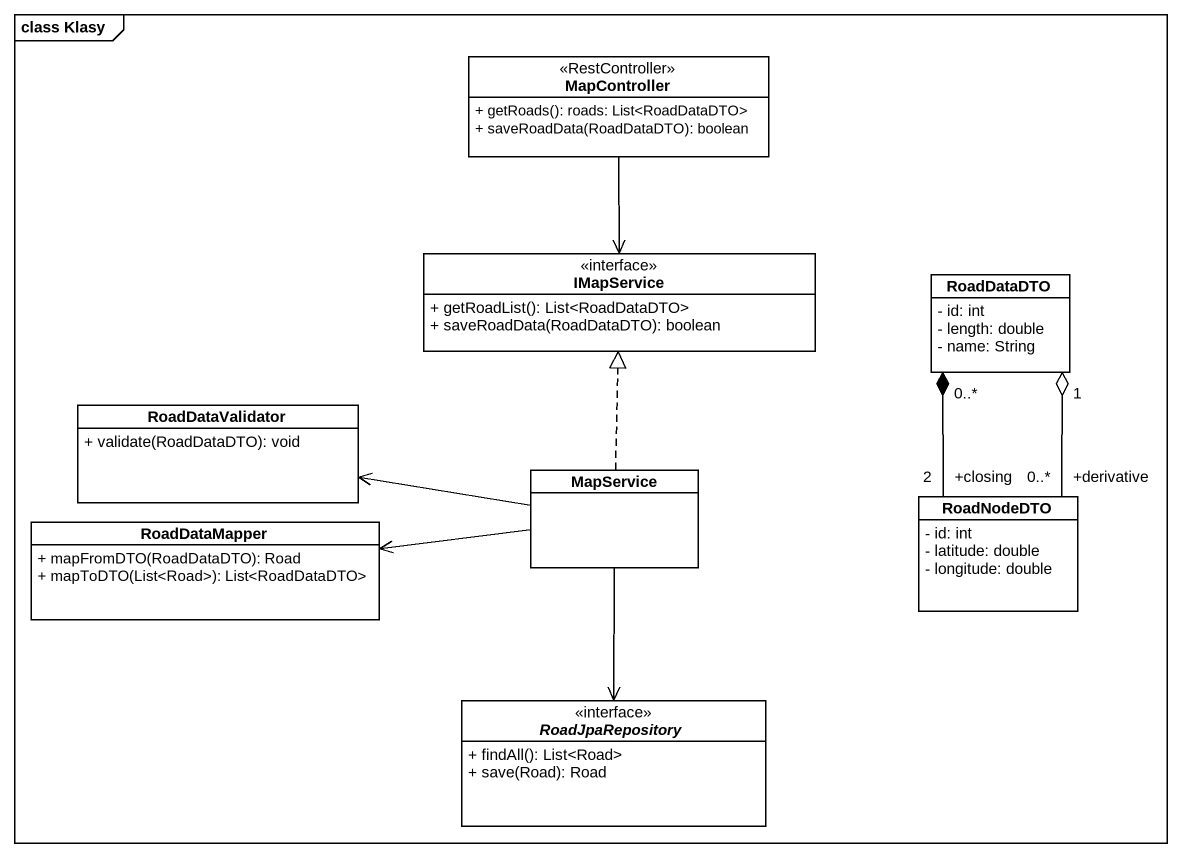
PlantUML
@startuml
mainframe class Klasy
hide circle
hide empty members
skinparam classAttributeIconSize 0
class MapController <<RestController>> {
  + getRoads(): roads: List<RoadDataDTO>
  + saveRoadData(RoadDataDTO): boolean
}
class IMapService <<interface>> {
  + getRoadList(): List<RoadDataDTO>
  + saveRoadData(RoadDataDTO): boolean
}
class RoadDataDTO {
  - id: int
  - length: double
  - name: String
}
class RoadDataValidator {
  + validate(RoadDataDTO): void
}
class MapService
class RoadNodeDTO {
  - id: int
  - latitude: double
  - longitude: double
}
class RoadDataMapper {
  + mapFromDTO(RoadDataDTO): Road
  + mapToDTO(List<Road>): List<RoadDataDTO>
}
interface RoadJpaRepository {
  + findAll(): List<Road>
  + save(Road): Road
}
MapController --> IMapService
MapService .up.|> IMapService
MapService -left-> RoadDataValidator
MapService -left-> RoadDataMapper
MapService --> RoadJpaRepository
RoadNodeDTO "+derivative\n0..*" -up-o "1" RoadDataDTO
RoadNodeDTO "+closing\n2" -up-* "0..*" RoadDataDTO
@enduml
